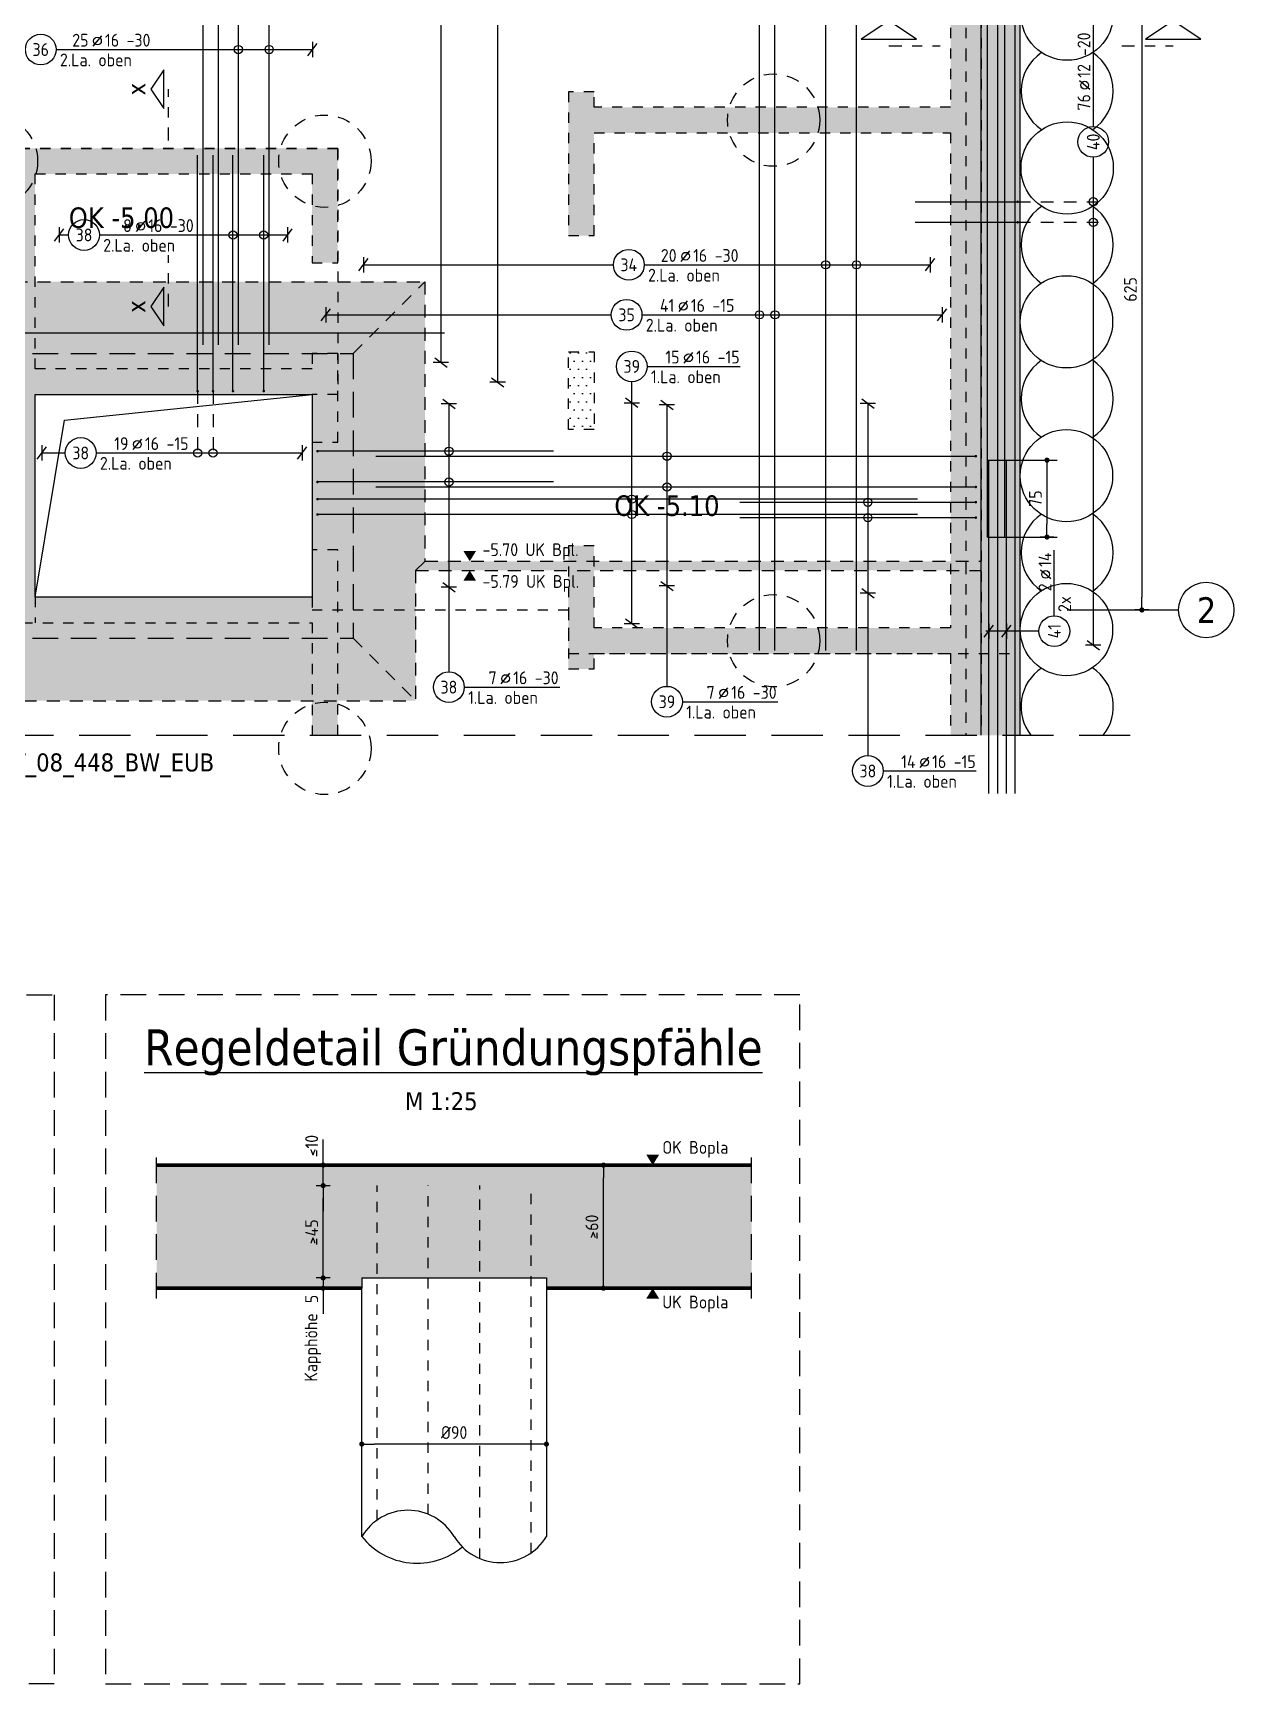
# Model space of a CAD drawing. Extents: x -28 to 85, y -37 to 54.
# Drawn here: x 28.72 to 40.43, y 11.67 to 27.77 of the extents above; entities that cross this region are included whole.
import ezdxf
from ezdxf.enums import TextEntityAlignment as Align

# ---------------------------------------------------------------- set-up
doc = ezdxf.new("R2010")
doc.units = 0
doc.header["$LTSCALE"] = 0.5
for name, pattern in [('AUSGEZOGEN', [1000.01, 1000, 0.01]), ('DASHDOTSMALL', [1.05, 0.5, -0.25, 0.05, -0.25]), ('DASHED', [0.75, 0.5, -0.25]), ('DIVIDE2', [0.625, 0.25, -0.125, 0, -0.125, 0, -0.125]), ('GESTRICHELTX2', [1.5, 1, -0.5]), ('HIDDEN', [0.375, 0.25, -0.125]), ('HIDDEN2', [0.187, 0.125, -0.062]), ('PUNKT', [0.175, 0.05, -0.125]), ('STRICHLINIE', [0.75, 0.5, -0.25]), ('STRICHPUNKT2', [0.55, 0.25, -0.125, 0.05, -0.125]), ('VERDECKT', [0.375, 0.25, -0.125]), ('VERDECKTX2', [0.75, 0.5, -0.25])]:
    doc.linetypes.add(name, pattern=pattern)
for name, color, linetype in [('ACHSEN', 7, 'Continuous'), ('AFB', 7, 'Continuous'), ('BETON', 7, 'Continuous'), ('DETAIL', 7, 'Continuous'), ('DRUEBER', 7, 'Continuous'), ('grau_dunkel', 7, 'Continuous'), ('grau_hell', 7, 'Continuous'), ('grau_mittel', 7, 'Continuous'), ('Gründungspfähle', 7, 'Continuous'), ('HILFE', 7, 'Continuous'), ('koten', 7, 'Continuous'), ('MASSE', 7, 'Continuous'), ('OBJEKT', 7, 'Continuous'), ('RND', 7, 'Continuous'), ('SCHNITTE', 7, 'Continuous'), ('SCHRAFF', 7, 'Continuous'), ('SFP_Achsen', 7, 'Continuous'), ('SFP_Hilfe', 7, 'Continuous'), ('TEXT', 7, 'Continuous'), ('Verbau', 7, 'Continuous'), ('VERDECKT', 7, 'Continuous'), ('Versprung oberseitig', 7, 'Continuous')]:
    doc.layers.add(name, color=color, linetype=linetype)
doc.layers.add('NOPLOT', color=7, linetype='Continuous', plot=False)
doc.styles.add('helv', font='tahoma.ttf')
doc.styles.add('txt', font='isocp.shx')
doc.linetypes.add('ZICKZACK', pattern='A,0.0001,-0.2,[131,ltypeshp.shx,S=0.2,R=0,X=-0.2,Y=0],-0.4,[131,ltypeshp.shx,S=0.2,R=180,X=0.2,Y=0],-0.2', length=0.8001)
doc.dimstyles.new('DOT_I', dxfattribs={"dimscale": 0.5, "dimtxt": 0.25, "dimasz": 0.25, "dimexe": 0.1, "dimexo": 0.3, "dimgap": 0.1, "dimtad": 1, "dimdec": 3, "dimzin": 3, "dimtxsty": 'txt', "dimblk": 'DOT', "dimblk1": 'DOT', "dimblk2": 'DOT', "dimsah": 1, "dimcen": 0.1, "dimse1": 1, "dimse2": 1, "dimazin": 0, "dimtfac": 1, "dimtdec": 4, "dimtix": 1, "dimtmove": 2, "dimatfit": 3, "dimfxl": 0, "dimtvp": 1, "dimtolj": 1, "dimtzin": 0, "dimarcsym": 0})
pattern_1 = [(0, (17.68666, 6.23199), (0.0396875, 0.079375), [0, -0.079375])]

# ---------------------------------------------------------------- blocks, each defined once
blk = doc.blocks.new('okrd_o')
at = {"layer": 'koten', "color": 7, "linetype": 'Continuous'}
blk.add_solid([(-0.125, 0.202), (0.125, 0.202), (0, 0)], dxfattribs=at)
at = {"layer": 'koten', "style": 'txt'}
blk.add_attdef('OKRD', (0.25, 0.1), '', height=0.25, dxfattribs=at)
blk = doc.blocks.new('DOT')
at = {"layer": 'MASSE', "color": 7, "linetype": 'Continuous'}
for p, q in [((0, 0), (-1, 0)), ((0, 0.54), (0, -0.54))]:
    blk.add_line(p, q, dxfattribs=at)
at = {"layer": 'MASSE', "color": 7, "linetype": 'Continuous', "const_width": 0.2}
blk.add_lwpolyline([(-0.1, 0, 1), (0.1, 0, 1)], format="xyb", close=True, dxfattribs=at)
blk = doc.blocks.new('*D47')
at = {"layer": 'Defpoints', "color": 0, "linetype": 'AUSGEZOGEN', "transparency": 16777216}
for p in [(39.532, 28.391), (39.532, 22.141), (39.532, 22.141)]:
    blk.add_point(p, dxfattribs=at)
at = {"layer": 'MASSE', "color": 0, "linetype": 'AUSGEZOGEN', "lineweight": -2, "transparency": 16777216}
blk.add_line((39.532, 28.266), (39.532, 22.266), dxfattribs=at)
at = {"layer": 'MASSE', "color": 0, "linetype": 'AUSGEZOGEN', "lineweight": -2, "transparency": 16777216, "xscale": 0.125, "yscale": 0.125, "zscale": 0.125}
for p, rotation in [((39.532, 28.391), 90), ((39.532, 22.141), 270)]:
    blk.add_blockref('DOT', p, dxfattribs=dict(at, rotation=rotation))
at = {"layer": 'MASSE', "color": 0, "linetype": 'AUSGEZOGEN', "transparency": 16777216, "insert": (39.42, 25.266), "char_height": 0.125, "attachment_point": 5, "rotation": 90, "style": 'txt'}
blk.add_mtext('\\A1;625', dxfattribs=at)
blk = doc.blocks.new('lei_gre')
at = {"layer": 'RND', "color": 7, "linetype": 'Continuous'}
for p, q in [((-0.09, -0.12), (0.09, 0.12)), ((0, 0.15), (0, -0.15))]:
    blk.add_line(p, q, dxfattribs=at)
blk = doc.blocks.new('RND_LEI')
at = {"layer": 'RND', "color": 7, "linetype": 'Continuous'}
blk.add_line((1.022, 0.066), (1.19, 0.27), dxfattribs=at)
for centre, radius in [((0, 0), 0.3), ((1.106, 0.168), 0.075)]:
    blk.add_circle(centre, radius, dxfattribs=at)
at = {"layer": 'RND', "color": 7, "linetype": 'Continuous', "style": 'txt'}
blk.add_attdef('POSL', text='', height=0.25, dxfattribs=at).set_placement((0, 0), align=Align.MIDDLE)
blk.add_attdef('ANZ', text='', height=0.25, dxfattribs=at).set_placement((0.931, 0.057), align=Align.RIGHT)
for tag, p in [('DUM', (1.253, 0.057)), ('ABSTD', (1.674, 0.057)), ('POSTXT', (0.374, -0.327))]:
    blk.add_attdef(tag, p, '', height=0.25, dxfattribs=at)
blk = doc.blocks.new('*D52')
at = {"layer": 'Defpoints', "color": 0, "linetype": 'AUSGEZOGEN', "transparency": 16777216}
for p in [(38.607, 23.602), (38.607, 22.852), (38.607, 22.852)]:
    blk.add_point(p, dxfattribs=at)
at = {"layer": 'MASSE', "color": 0, "linetype": 'AUSGEZOGEN', "lineweight": -2, "transparency": 16777216}
blk.add_line((38.607, 23.477), (38.607, 22.977), dxfattribs=at)
at = {"layer": 'MASSE', "color": 0, "linetype": 'AUSGEZOGEN', "lineweight": -2, "transparency": 16777216, "xscale": 0.125, "yscale": 0.125, "zscale": 0.125}
for p, rotation in [((38.607, 23.602), 90), ((38.607, 22.852), 270)]:
    blk.add_blockref('DOT', p, dxfattribs=dict(at, rotation=rotation))
at = {"layer": 'MASSE', "color": 0, "linetype": 'AUSGEZOGEN', "transparency": 16777216, "insert": (38.494, 23.227), "char_height": 0.125, "attachment_point": 5, "rotation": 90, "style": 'txt'}
blk.add_mtext('\\A1;75', dxfattribs=at)
blk = doc.blocks.new('SCHN-1')
at = {"layer": 'SCHNITTE', "color": 5, "linetype": 'Continuous'}
blk.add_lwpolyline([(0.54, 0.125), (0, 0.485), (-0.54, 0.125)], close=True, dxfattribs=at)
at = {"layer": 'SCHNITTE', "color": 6, "linetype": 'Continuous', "style": 'helv'}
blk.add_attdef('SCHN-1', text='', height=0.5, dxfattribs=at).set_placement((0, 0.635), align=Align.CENTER)
blk = doc.blocks.new('SCHN-2')
at = {"layer": 'SCHNITTE', "color": 6, "linetype": 'Continuous'}
blk.add_lwpolyline([(0.378, 0.088), (0, 0.34), (-0.378, 0.088)], close=True, dxfattribs=at)
at = {"layer": 'SCHNITTE', "color": 1, "linetype": 'DASHDOTSMALL', "style": 'helv'}
blk.add_attdef('SCHN-2', text='', height=0.35, dxfattribs=at).set_placement((0, 0.45), align=Align.CENTER)
blk = doc.blocks.new('okrd_u')
at = {"layer": 'koten', "color": 7, "linetype": 'Continuous'}
blk.add_solid([(-0.125, -0.202), (0.125, -0.202), (0, 0)], dxfattribs=at)
at = {"layer": 'koten', "style": 'txt'}
blk.add_attdef('OKRD', (0.25, -0.35), '', height=0.25, dxfattribs=at)
blk = doc.blocks.new('*D60')
at = {"layer": 'Defpoints', "color": 0, "linetype": 'AUSGEZOGEN', "transparency": 16777216}
for p in [(31.927, 14.009), (31.927, 14.009), (33.727, 14.009)]:
    blk.add_point(p, dxfattribs=at)
at = {"layer": 'MASSE', "color": 0, "linetype": 'AUSGEZOGEN', "lineweight": -2, "transparency": 16777216}
blk.add_line((33.602, 14.009), (32.052, 14.009), dxfattribs=at)
at = {"layer": 'MASSE', "color": 0, "linetype": 'AUSGEZOGEN', "lineweight": -2, "transparency": 16777216, "xscale": 0.125, "yscale": 0.125, "zscale": 0.125, "rotation": 180}
blk.add_blockref('DOT', (31.927, 14.009), dxfattribs=at)
at = {"layer": 'MASSE', "color": 0, "linetype": 'AUSGEZOGEN', "lineweight": -2, "transparency": 16777216, "xscale": 0.125, "yscale": 0.125, "zscale": 0.125}
blk.add_blockref('DOT', (33.727, 14.009), dxfattribs=at)
at = {"layer": 'MASSE', "color": 0, "linetype": 'AUSGEZOGEN', "lineweight": 70, "transparency": 16777216, "insert": (32.827, 14.122), "char_height": 0.125, "attachment_point": 5, "style": 'txt'}
blk.add_mtext('\\A1;%%C90', dxfattribs=at)
blk = doc.blocks.new('*D61')
at = {"layer": 'Defpoints', "color": 0, "linetype": 'AUSGEZOGEN', "transparency": 16777216}
for p in [(34.282, 16.729), (34.282, 16.729), (34.282, 15.529)]:
    blk.add_point(p, dxfattribs=at)
at = {"layer": 'MASSE', "color": 0, "linetype": 'AUSGEZOGEN', "lineweight": -2, "transparency": 16777216}
blk.add_line((34.282, 15.654), (34.282, 16.604), dxfattribs=at)
at = {"layer": 'MASSE', "color": 0, "linetype": 'AUSGEZOGEN', "lineweight": -2, "transparency": 16777216, "xscale": 0.125, "yscale": 0.125, "zscale": 0.125}
for p, rotation in [((34.282, 16.729), 90), ((34.282, 15.529), 270)]:
    blk.add_blockref('DOT', p, dxfattribs=dict(at, rotation=rotation))
at = {"layer": 'MASSE', "color": 0, "linetype": 'AUSGEZOGEN', "transparency": 16777216, "insert": (34.17, 16.129), "char_height": 0.125, "attachment_point": 5, "rotation": 90, "style": 'txt'}
blk.add_mtext('\\A1;>60', dxfattribs=at)
blk = doc.blocks.new('*D62')
at = {"layer": 'Defpoints', "color": 0, "linetype": 'AUSGEZOGEN', "transparency": 16777216}
for p in [(31.55, 15.629), (31.55, 15.529), (31.55, 15.529)]:
    blk.add_point(p, dxfattribs=at)
at = {"layer": 'MASSE', "color": 0, "linetype": 'AUSGEZOGEN', "lineweight": -2, "transparency": 16777216}
for p, q in [((31.55, 15.754), (31.55, 15.879)), ((31.55, 15.629), (31.55, 15.529)), ((31.55, 15.404), (31.55, 15.279))]:
    blk.add_line(p, q, dxfattribs=at)
at = {"layer": 'MASSE', "color": 0, "linetype": 'AUSGEZOGEN', "lineweight": -2, "transparency": 16777216, "xscale": 0.125, "yscale": 0.125, "zscale": 0.125}
for p, rotation in [((31.55, 15.629), 270), ((31.55, 15.529), 90)]:
    blk.add_blockref('DOT', p, dxfattribs=dict(at, rotation=rotation))
at = {"layer": 'MASSE', "color": 0, "linetype": 'AUSGEZOGEN', "transparency": 16777216, "insert": (31.438, 15.424), "char_height": 0.125, "attachment_point": 5, "rotation": 90, "style": 'txt'}
blk.add_mtext('\\A1;5', dxfattribs=at)
blk = doc.blocks.new('*D63')
at = {"layer": 'Defpoints', "color": 0, "linetype": 'AUSGEZOGEN', "transparency": 16777216}
for p in [(31.55, 16.529), (31.55, 16.529), (31.55, 15.629)]:
    blk.add_point(p, dxfattribs=at)
at = {"layer": 'MASSE', "color": 0, "linetype": 'AUSGEZOGEN', "lineweight": -2, "transparency": 16777216}
blk.add_line((31.55, 15.754), (31.55, 16.404), dxfattribs=at)
at = {"layer": 'MASSE', "color": 0, "linetype": 'AUSGEZOGEN', "lineweight": -2, "transparency": 16777216, "xscale": 0.125, "yscale": 0.125, "zscale": 0.125}
for p, rotation in [((31.55, 16.529), 90), ((31.55, 15.629), 270)]:
    blk.add_blockref('DOT', p, dxfattribs=dict(at, rotation=rotation))
at = {"layer": 'MASSE', "color": 0, "linetype": 'AUSGEZOGEN', "transparency": 16777216, "insert": (31.438, 16.079), "char_height": 0.125, "attachment_point": 5, "rotation": 90, "style": 'txt'}
blk.add_mtext('\\A1;>45', dxfattribs=at)
blk = doc.blocks.new('*D64')
at = {"layer": 'Defpoints', "color": 0, "linetype": 'AUSGEZOGEN', "transparency": 16777216}
for p in [(31.55, 16.729), (31.55, 16.729), (31.55, 16.529)]:
    blk.add_point(p, dxfattribs=at)
at = {"layer": 'MASSE', "color": 0, "linetype": 'AUSGEZOGEN', "lineweight": -2, "transparency": 16777216}
for p, q in [((31.55, 16.854), (31.55, 16.979)), ((31.55, 16.529), (31.55, 16.729)), ((31.55, 16.404), (31.55, 16.279))]:
    blk.add_line(p, q, dxfattribs=at)
at = {"layer": 'MASSE', "color": 0, "linetype": 'AUSGEZOGEN', "lineweight": -2, "transparency": 16777216, "xscale": 0.125, "yscale": 0.125, "zscale": 0.125}
for p, rotation in [((31.55, 16.729), 270), ((31.55, 16.529), 90)]:
    blk.add_blockref('DOT', p, dxfattribs=dict(at, rotation=rotation))
at = {"layer": 'MASSE', "color": 0, "linetype": 'AUSGEZOGEN', "transparency": 16777216, "insert": (31.438, 16.919), "char_height": 0.125, "attachment_point": 5, "rotation": 90, "style": 'txt'}
blk.add_mtext('\\A1;<10', dxfattribs=at)

msp = doc.modelspace()

# ---------------------------------------------------------------- hatches: boundary and pattern name
at = {"layer": 'grau_dunkel'}
h = msp.add_hatch(color=21, dxfattribs=at)
h.paths.add_polyline_path([(31.84169, 21.86637), (31.84169, 24.64137), (28.34169, 24.64137), (28.34169, 21.86637)])
h.paths.add_polyline_path([(28.74169, 24.24137), (28.74169, 22.26637), (31.44169, 22.26637), (31.44169, 24.24137)], flags=16)
at = {"layer": 'grau_hell'}
h = msp.add_hatch(color=9, dxfattribs=at)
h.paths.add_polyline_path([(27.64169, 25.34137), (27.64169, 22.61638), (27.73169, 22.52638), (27.73169, 21.25637), (32.45169, 21.25637), (32.45169, 22.52638), (32.54169, 22.61638), (32.54169, 25.34137)])
h.paths.add_polyline_path([(28.34169, 24.64137), (28.34169, 21.86637), (31.84169, 21.86637), (31.84169, 24.64137)], flags=16)
h = msp.add_hatch(color=9, dxfattribs=at)
h.paths.add_polyline_path([(27.73169, 22.52638), (27.64169, 22.61638), (24.96669, 22.61637), (24.96669, 22.52637)])
h.paths.add_polyline_path([(32.54171, 22.6164), (32.45171, 22.5264), (37.96669, 22.5264), (37.96669, 22.6164)])
at = {"layer": 'grau_mittel'}
h = msp.add_hatch(color=61, dxfattribs=at)
h.paths.add_polyline_path([(38.34669, 36.89637), (35.34669, 36.89637), (35.34669, 36.51637), (37.96669, 36.51637), (37.96669, 21.71637), (38.34669, 21.71637)])
h.paths.add_polyline_path([(38.34669, 21.71637), (37.96669, 21.71637), (37.96669, 20.92047), (38.34669, 20.92047)])
msp.add_hatch(color=61, dxfattribs=at).paths.add_polyline_path([(35.72682, 15.52921), (35.72682, 16.72921), (29.92682, 16.72921), (29.92682, 15.52921), (31.92682, 15.52921), (31.92682, 15.62921), (33.72682, 15.62921), (33.72682, 15.52921)])
at = {"layer": 'SCHRAFF', "linetype": 'AUSGEZOGEN'}
h = msp.add_hatch(dxfattribs=at)
h.set_pattern_fill('DOTS', scale=0.05, double=1)
h.set_pattern_definition(pattern_1)
h.paths.add_polyline_path([(37.96669, 36.51637), (34.96669, 36.51637), (34.96669, 38.93271), (34.66669, 38.93271), (34.66669, 36.51637), (26.69169, 36.51637), (26.69169, 38.93271), (26.44169, 38.93271), (26.44169, 36.51637), (24.19169, 36.51637), (24.19169, 36.96637), (23.94169, 36.96637), (23.94169, 28.42137), (24.19169, 28.42137), (24.19169, 28.89137), (25.37669, 28.89137), (25.37669, 29.14137), (24.19169, 29.14137), (24.19169, 36.21637), (31.44169, 36.21637), (31.44169, 29.14137), (30.26169, 29.14137), (30.26169, 28.89137), (32.31169, 28.89137), (32.31169, 29.14137), (31.69169, 29.14137), (31.69169, 32.01637), (32.31169, 32.01637), (32.31169, 32.26637), (31.69169, 32.26637), (31.69169, 36.21637), (33.94169, 36.21637), (33.94169, 32.26637), (33.32169, 32.26637), (33.32169, 32.01637), (33.94169, 32.01637), (33.94169, 29.14137), (33.32169, 29.14137), (33.32169, 28.89137), (33.94169, 28.89137), (33.94169, 28.69137), (34.19169, 28.69137), (34.19169, 36.21637), (37.66669, 36.21637), (37.66669, 27.04137), (34.19169, 27.04137), (34.19169, 27.19137), (33.94169, 27.19137), (33.94169, 25.79137), (34.19169, 25.79137), (34.19169, 26.79137), (37.66669, 26.79137), (37.66669, 21.96637), (34.19169, 21.96637), (34.19169, 22.76637), (33.94169, 22.76637), (33.94169, 21.56637), (34.19169, 21.56637), (34.19169, 21.71637), (37.66669, 21.71637), (37.66669, 20.92047), (37.96669, 20.92047)])
h = msp.add_hatch(dxfattribs=at)
h.set_pattern_fill('DOTS', scale=0.05, double=1)
h.set_pattern_definition(pattern_1)
h.paths.add_polyline_path([(31.69169, 26.64137), (27.55169, 26.64137), (27.55169, 26.39137), (28.49169, 26.39129), (28.49169, 24.49137), (27.55169, 24.49137), (27.55169, 24.24137), (28.49169, 24.24137), (28.49169, 22.26637), (26.51669, 22.26637), (26.51669, 24.24137), (26.66669, 24.24137), (26.66669, 24.49137), (26.51669, 24.49137), (26.51669, 26.39137), (26.66669, 26.39137), (26.66669, 26.64137), (24.19169, 26.64137), (24.19169, 26.79637), (23.94169, 26.79637), (23.94169, 23.89637), (24.19169, 23.89637), (24.19169, 26.39137), (26.26669, 26.39137), (26.26669, 22.26637), (24.19169, 22.26637), (24.19169, 22.88637), (23.94169, 22.88637), (23.94169, 22.26637), (22.42182, 22.26637), (22.42182, 22.01637), (24.56669, 22.01637), (24.56669, 20.92047), (24.81669, 20.92047), (24.81669, 22.01637), (31.44169, 22.01637), (31.44169, 20.92047), (31.69169, 20.92047), (31.69169, 22.72637), (31.44169, 22.72637), (31.44169, 22.26637), (28.74169, 22.26637), (28.74169, 24.24137), (31.44169, 24.24137), (31.44169, 23.77637), (31.69169, 23.77637), (31.69169, 24.64137), (31.44169, 24.64137), (31.44169, 24.49137), (28.74169, 24.49136), (28.74169, 26.39137), (31.44169, 26.39137), (31.44169, 25.52637), (31.69169, 25.52637)])
h = msp.add_hatch(dxfattribs=at)
h.set_pattern_fill('DOTS', scale=0.05, double=1)
h.set_pattern_definition(pattern_1)
h.paths.add_polyline_path([(34.19169, 24.65637), (33.94169, 24.65637), (33.94169, 23.90137), (34.19169, 23.90137)])

# ---------------------------------------------------------------- linework, layer by layer
at = {"layer": 'ACHSEN', "color": 140, "linetype": 'AUSGEZOGEN'}
msp.add_line((38.80362, 22.14137), (39.88907, 22.14137), dxfattribs=at)
at = {"layer": 'AFB', "color": 1, "linetype": 'DIVIDE2'}
msp.add_line((37.81669, 36.36637), (37.81669, 20.92047), dxfattribs=at)
at = {"layer": 'BETON', "color": 6, "linetype": 'AUSGEZOGEN'}
for p, q in [((37.96669, 20.92047), (37.96669, 36.51637)), ((31.92682, 15.62921), (31.92682, 15.52921)), ((33.72682, 15.62921), (33.72682, 15.52921))]:
    msp.add_line(p, q, dxfattribs=at)
at = {"layer": 'BETON', "color": 6, "linetype": 'AUSGEZOGEN', "lineweight": 70}
for p, q in [((35.72682, 16.72921), (29.92682, 16.72921)), ((29.92682, 15.52921), (31.92682, 15.52921)), ((35.72682, 15.52921), (33.72682, 15.52921))]:
    msp.add_line(p, q, dxfattribs=at)
at = {"layer": 'BETON', "color": 6, "linetype": 'AUSGEZOGEN'}
msp.add_lwpolyline([(28.74169, 24.24137), (31.44169, 24.24137), (31.44169, 22.26637), (28.74169, 22.26637)], close=True, dxfattribs=at)
at = {"layer": 'DETAIL', "color": 102, "linetype": 'STRICHLINIE'}
for points in [[(20.40922, 11.67061), (20.40922, 18.3897), (28.92902, 18.3897), (28.92902, 11.67061)], [(29.42902, 18.3897), (29.42902, 11.67061), (36.19802, 11.67061), (36.19802, 18.3897)]]:
    msp.add_lwpolyline(points, close=True, dxfattribs=at)
at = {"layer": 'DRUEBER', "color": 7, "linetype": 'PUNKT', "lineweight": -2}
for p, q in [((37.66669, 36.21637), (37.66669, 27.04137)), ((34.19169, 27.19137), (33.94169, 27.19137)), ((33.94169, 27.19137), (33.94169, 25.79137)), ((34.19169, 27.04137), (34.19169, 27.19137)), ((37.66669, 27.04137), (34.19169, 27.04137)), ((34.19169, 25.79137), (34.19169, 26.79137)), ((34.19169, 26.79137), (37.66669, 26.79137)), ((37.66669, 26.79137), (37.66669, 21.96637)), ((31.69169, 26.64137), (27.55169, 26.64137)), ((31.69169, 25.52637), (31.69169, 26.64137)), ((28.74169, 24.49136), (28.74169, 26.39137)), ((28.74169, 26.39137), (31.44169, 26.39137)), ((31.44169, 26.39137), (31.44169, 25.52637)), ((33.94169, 25.79137), (34.19169, 25.79137)), ((31.44169, 25.52637), (31.69169, 25.52637)), ((31.69169, 24.64137), (31.44169, 24.64137)), ((31.44169, 24.64137), (31.44169, 24.49137)), ((31.69169, 23.77637), (31.69169, 24.64137)), ((31.44169, 24.49137), (28.74169, 24.49136)), ((28.74169, 22.26637), (28.74169, 24.24137)), ((28.74169, 24.24137), (31.44169, 24.24137)), ((31.44169, 24.24137), (31.44169, 23.77637)), ((31.44169, 23.77637), (31.69169, 23.77637)), ((31.69169, 22.72637), (31.44169, 22.72637)), ((31.44169, 22.72637), (31.44169, 22.26637)), ((31.69169, 20.92047), (31.69169, 22.72637)), ((34.19169, 22.76637), (33.94169, 22.76637)), ((33.94169, 22.76637), (33.94169, 21.56637)), ((34.19169, 21.96637), (34.19169, 22.76637)), ((31.44169, 22.26637), (28.74169, 22.26637)), ((24.81669, 22.01637), (31.44169, 22.01637)), ((31.44169, 22.01637), (31.44169, 20.92047)), ((37.66669, 21.96637), (34.19169, 21.96637)), ((34.19169, 21.56637), (34.19169, 21.71637)), ((34.19169, 21.71637), (37.66669, 21.71637)), ((37.66669, 21.71637), (37.66669, 20.92047)), ((33.94169, 21.56637), (34.19169, 21.56637))]:
    msp.add_line(p, q, dxfattribs=at)
msp.add_lwpolyline([(34.96669, 38.93271), (34.96669, 36.51637), (37.96669, 36.51637), (37.96669, 20.92047)], dxfattribs=at)
msp.add_lwpolyline([(33.94169, 24.65637), (34.19169, 24.65637), (34.19169, 23.90137), (33.94169, 23.90137)], close=True, dxfattribs=at)
at = {"layer": 'Gründungspfähle', "color": 171, "linetype": 'AUSGEZOGEN'}
for p, q in [((31.92682, 13.10877), (31.92682, 15.52921)), ((33.72682, 15.52921), (33.72682, 13.10877))]:
    msp.add_line(p, q, dxfattribs=at)
at = {"layer": 'Gründungspfähle', "color": 171, "linetype": 'VERDECKT'}
for centre in [(35.94169, 26.91637), (28.31669, 26.51637), (31.56669, 26.51637), (35.94169, 21.84137), (31.56669, 20.79139)]:
    msp.add_circle(centre, 0.45, dxfattribs=at)
at = {"layer": 'HILFE', "color": 102, "linetype": 'AUSGEZOGEN'}
for p, q in [((29.02682, 23.99182), (31.44166, 24.24137)), ((28.74149, 22.26637), (29.02682, 23.99182))]:
    msp.add_line(p, q, dxfattribs=at)
at = {"layer": 'HILFE', "color": 102, "linetype": 'GESTRICHELTX2'}
msp.add_line((22.42182, 20.92047), (39.41845, 20.92047), dxfattribs=at)
at = {"layer": 'MASSE', "color": 7, "linetype": 'AUSGEZOGEN'}
for p, q in [((31.48578, 16.8702), (31.48578, 16.81643)), ((31.48578, 16.0101), (31.48578, 15.95634)), ((34.21781, 16.06833), (34.21781, 16.01456))]:
    msp.add_line(p, q, dxfattribs=at)
at = {"layer": 'NOPLOT', "color": 191, "linetype": 'AUSGEZOGEN'}
for p, q in [((26.66669, 24.84137), (32.73206, 24.84137)), ((38.02552, 23.6017), (38.70486, 23.6017)), ((38.02552, 22.8517), (38.70486, 22.8517))]:
    msp.add_line(p, q, dxfattribs=at)
at = {"layer": 'OBJEKT', "color": 7, "linetype": 'AUSGEZOGEN'}
msp.add_line((38.34669, 20.92047), (38.34669, 36.89637), dxfattribs=at)
at = {"layer": 'OBJEKT', "color": 6, "linetype": 'ZICKZACK', "ltscale": 0.1}
msp.add_line((31.92682, 15.62921), (33.72682, 15.62921), dxfattribs=at)
at = {"layer": 'RND', "color": 7, "linetype": 'AUSGEZOGEN'}
for p, q in [((39.05798, 36.80786), (39.05798, 26.85427)), ((33.25136, 32.33961), (33.25136, 24.36075)), ((32.69844, 32.09035), (32.69844, 24.55423)), ((28.94676, 27.60446), (31.44595, 27.60446)), ((39.05798, 26.55427), (39.05798, 21.79754)), ((28.97622, 25.79715), (29.06882, 25.79715)), ((29.36882, 25.79715), (31.2036, 25.79715)), ((31.94295, 25.50598), (34.3803, 25.50598)), ((34.6803, 25.50598), (37.46908, 25.50598)), ((31.57718, 25.0183), (34.35848, 25.0183)), ((34.65848, 25.0183), (37.58557, 25.0183)), ((34.70902, 24.51547), (35.61527, 24.51547)), ((34.55902, 24.1598), (34.55902, 24.36547)), ((32.77608, 24.14958), (32.77608, 22.36295)), ((34.55902, 22.00795), (34.55902, 24.1598)), ((36.86073, 24.15482), (36.86073, 22.30422)), ((34.90194, 24.1409), (34.90194, 22.37507)), ((28.80738, 23.67184), (29.03633, 23.67184)), ((29.33633, 23.67184), (31.34503, 23.67184)), ((38.67815, 22.08442), (38.67815, 22.72442)), ((34.90194, 22.37507), (34.90194, 21.39653)), ((32.77608, 22.36295), (32.77608, 21.53878)), ((36.86073, 22.30422), (36.86073, 20.72142)), ((32.92608, 21.38878), (33.85733, 21.38878)), ((35.05194, 21.24653), (35.98319, 21.24653)), ((37.01073, 20.57142), (37.91698, 20.57142))]:
    msp.add_line(p, q, dxfattribs=at)
at = {"layer": 'RND', "color": 102, "linetype": 'VERDECKT'}
for p, q in [((38.32084, 26.12063), (39.10798, 26.12063)), ((38.32084, 25.92063), (39.10798, 25.92063)), ((30.32636, 24.27449), (30.32636, 23.62184)), ((30.47636, 24.27449), (30.47636, 23.62184))]:
    msp.add_line(p, q, dxfattribs=at)
at = {"layer": 'RND', "color": 102, "linetype": 'AUSGEZOGEN'}
msp.add_line((38.52815, 21.93442), (38.01018, 21.93442), dxfattribs=at)
at = {"layer": 'RND', "color": 1, "linetype": 'AUSGEZOGEN'}
for points in [[(38.02552, 22.8517), (38.02552, 36.8517)], [(38.19725, 22.8517), (38.19725, 36.8517)], [(38.1266, 20.3517), (38.1266, 34.3517)], [(38.29832, 20.3517), (38.29832, 34.3517)], [(36.44998, 21.74738), (36.44998, 33.49738)], [(36.74998, 21.74738), (36.74998, 33.49738)], [(30.37936, 24.72637), (30.37936, 30.72637)], [(30.52936, 24.72637), (30.52936, 30.72637)], [(30.72372, 24.72637), (30.72372, 30.72637)], [(31.02372, 24.72637), (31.02372, 30.72637)], [(35.80436, 21.74738), (35.80436, 30.64738)], [(35.95436, 21.74738), (35.95436, 30.64738)], [(30.32636, 24.27449), (30.32636, 26.57449)], [(30.47636, 24.27449), (30.47636, 26.57449)], [(30.67072, 24.27449), (30.67072, 26.57449)], [(30.97072, 24.27449), (30.97072, 26.57449)], [(37.32084, 26.12063), (38.32084, 26.12063)], [(37.32084, 25.92063), (38.32084, 25.92063)], [(33.7945, 23.68867), (31.4945, 23.68867)], [(32.06352, 23.63993), (37.91352, 23.63993)], [(38.04074, 20.3517), (38.04074, 23.6017)], [(38.21246, 20.3517), (38.21246, 23.6017)], [(33.7945, 23.38867), (31.4945, 23.38867)], [(32.06352, 23.33993), (37.91352, 23.33993)], [(37.3445, 23.22138), (31.4945, 23.22138)], [(35.61352, 23.19137), (37.91352, 23.19137)], [(37.3445, 23.07138), (31.4945, 23.07138)], [(35.61352, 23.04137), (37.91352, 23.04137)]]:
    msp.add_lwpolyline(points, dxfattribs=at)
at = {"layer": 'RND', "color": 7, "linetype": 'AUSGEZOGEN', "const_width": 0.0125}
for points in [[(38.31459, 26.12063, 1), (38.32709, 26.12063, 1)], [(38.31459, 25.92063, 1), (38.32709, 25.92063, 1)], [(30.32011, 24.27449, 1), (30.33261, 24.27449, 1)], [(30.47011, 24.27449, 1), (30.48261, 24.27449, 1)], [(30.66447, 24.27449, 1), (30.67697, 24.27449, 1)], [(30.96447, 24.27449, 1), (30.97697, 24.27449, 1)], [(31.50075, 23.68867, -1), (31.48825, 23.68867, -1)], [(37.90727, 23.63993, 1), (37.91977, 23.63993, 1)], [(31.50075, 23.38867, -1), (31.48825, 23.38867, -1)], [(37.90727, 23.33993, 1), (37.91977, 23.33993, 1)], [(31.50075, 23.22138, -1), (31.48825, 23.22138, -1)], [(37.90727, 23.19137, 1), (37.91977, 23.19137, 1)], [(31.50075, 23.07138, -1), (31.48825, 23.07138, -1)], [(37.90727, 23.04137, 1), (37.91977, 23.04137, 1)]]:
    msp.add_lwpolyline(points, format="xyb", close=True, dxfattribs=at)
at = {"layer": 'RND', "color": 1, "linetype": 'HIDDEN2'}
for points in [[(32.07682, 13.26974), (32.07682, 16.52921)], [(32.57381, 13.32565), (32.57381, 16.52921)], [(33.07791, 12.89267), (33.07791, 16.52921)], [(33.57682, 12.94779), (33.57682, 16.52921)]]:
    msp.add_lwpolyline(points, dxfattribs=at)
at = {"layer": 'RND', "color": 7, "linetype": 'AUSGEZOGEN'}
for centre in [(30.72372, 27.60446), (31.02372, 27.60446), (39.05798, 26.12063), (39.05798, 25.92063), (30.67072, 25.79715), (30.97072, 25.79715), (36.44998, 25.50598), (36.74998, 25.50598), (35.80436, 25.0183), (35.95436, 25.0183), (30.32636, 23.67184), (30.47636, 23.67184), (32.77608, 23.68867), (34.90194, 23.63993), (32.77608, 23.38867), (34.90194, 23.33993), (34.55902, 23.22138), (36.86073, 23.19137), (34.55902, 23.07138), (36.86073, 23.04137)]:
    msp.add_circle(centre, 0.04, dxfattribs=at)
at = {"layer": 'SCHNITTE', "color": 5, "linetype": 'STRICHPUNKT2'}
for p, q in [((37.06616, 27.64177), (37.56616, 27.64177)), ((39.33589, 27.64177), (39.83589, 27.64177))]:
    msp.add_line(p, q, dxfattribs=at)
at = {"layer": 'SCHNITTE', "color": 6, "linetype": 'STRICHPUNKT2'}
for p, q in [((30.04151, 26.71854), (30.04151, 27.21854)), ((30.04151, 25.09888), (30.04151, 25.59888))]:
    msp.add_line(p, q, dxfattribs=at)
at = {"layer": 'SFP_Achsen', "color": 7, "linetype": 'AUSGEZOGEN'}
msp.add_circle((40.15955, 22.14137), 0.27048, dxfattribs=at)
at = {"layer": 'SFP_Hilfe', "color": 102, "linetype": 'DASHED'}
for p, q in [((29.92682, 15.42921), (29.92682, 16.82921)), ((35.72682, 15.42921), (35.72682, 16.82921))]:
    msp.add_line(p, q, dxfattribs=at)
at = {"layer": 'Verbau', "color": 171}
for centre in [(38.80363, 27.95007), (38.80363, 26.45007), (38.79669, 24.95007), (38.79669, 23.45007), (38.79669, 21.95007)]:
    msp.add_circle(centre, 0.45, dxfattribs=at)
for centre, radius, start, end in [((38.80363, 27.20007), 0.45, 123.55731, 236.44269), ((38.80363, 27.20007), 0.45, 303.55731, 56.44269), ((38.80363, 25.70007), 0.45, 123.55731, 236.44269), ((38.80363, 25.70007), 0.45, 303.55731, 56.44269), ((38.80363, 24.20007), 0.45, 123.55731, 236.44269), ((38.80363, 24.20007), 0.45, 303.55731, 56.44269), ((38.80363, 22.70007), 0.45, 123.55731, 236.44269), ((38.80363, 22.70007), 0.45, 303.55731, 56.44269), ((38.80363, 21.20007), 0.45, 123.55731, 218.414291), ((38.80363, 21.20007), 0.45, 321.585709, 56.44269), ((32.37682, 12.83982), 0.52424, 30.864818, 149.135182), ((32.46605, 13.535), 0.68735, 218.324366, 309.81071), ((33.27682, 13.37771), 0.52424, 210.864818, 329.135182)]:
    msp.add_arc(centre, radius, start, end, dxfattribs=at)
at = {"layer": 'VERDECKT', "color": 7, "linetype": 'HIDDEN'}
for p, q in [((27.64169, 25.34137), (32.54169, 25.34137)), ((32.54169, 25.34137), (32.54169, 22.6164)), ((32.45169, 22.52638), (32.54169, 22.61638)), ((32.45169, 22.52638), (32.45169, 21.25637)), ((27.73169, 21.25637), (32.45169, 21.25637))]:
    msp.add_line(p, q, dxfattribs=at)
at = {"layer": 'VERDECKT', "color": 7, "linetype": 'VERDECKT'}
for p, q in [((31.84169, 24.64137), (32.54169, 25.34137)), ((32.54171, 22.6164), (37.96669, 22.6164)), ((32.45171, 22.5264), (37.96669, 22.5264)), ((31.84169, 21.86637), (32.45169, 21.25637))]:
    msp.add_line(p, q, dxfattribs=at)
at = {"layer": 'VERDECKT', "color": 7, "linetype": 'VERDECKTX2'}
for p, q in [((28.34169, 24.64137), (31.84169, 24.64137)), ((31.84169, 24.64137), (31.84169, 21.86637)), ((28.34169, 21.86637), (31.84169, 21.86637))]:
    msp.add_line(p, q, dxfattribs=at)
at = {"layer": 'Versprung oberseitig', "color": 1, "linetype": 'HIDDEN2'}
for p, q in [((24.19169, 26.64137), (31.69169, 26.64137)), ((31.69169, 26.64137), (31.69169, 24.24137)), ((31.69169, 24.24137), (31.44169, 24.24137)), ((28.74169, 22.26758), (28.74169, 22.01637)), ((31.44169, 22.26637), (31.44169, 22.14137)), ((31.44169, 22.14137), (33.94169, 22.14137)), ((33.94169, 22.14137), (33.94169, 21.71637)), ((24.56669, 22.01637), (28.74169, 22.01637)), ((33.94169, 21.71637), (38.34669, 21.71637))]:
    msp.add_line(p, q, dxfattribs=at)

# ---------------------------------------------------------------- block references
at = {"layer": 'koten', "color": 7, "linetype": 'AUSGEZOGEN', "xscale": 0.5, "yscale": 0.5, "zscale": 0.5}
msp.add_blockref('okrd_o', (32.97927, 22.6164), dxfattribs=at).add_auto_attribs({'OKRD': '-5.70 UK Bpl.'})
at = {"layer": 'koten', "color": 7, "linetype": 'AUSGEZOGEN'}
ref = msp.add_blockref('okrd_o', (32.97927, 22.5264), dxfattribs=dict(at, xscale=-0.5, yscale=0.5, zscale=0.5, rotation=180))
ref.add_attrib('OKRD', '-5.79 UK Bpl.', (33.10427, 22.35652), dxfattribs={"height": 0.125, "style": 'txt'})
at = {"layer": 'koten', "color": 7}
ref = msp.add_blockref('okrd_u', (34.7629, 16.72921), dxfattribs=dict(at, xscale=-0.5, yscale=0.5, zscale=0.5, rotation=180))
ref.add_attrib('OKRD', 'OK Bopla', (34.85638, 16.83913), dxfattribs={"layer": '0', "color": 0, "linetype": 'ByBlock', "height": 0.125, "style": 'txt'})
ref = msp.add_blockref('okrd_u', (34.7629, 15.52921), dxfattribs=dict(at, xscale=0.5, yscale=0.5, zscale=0.5))
ref.add_attrib('OKRD', 'UK Bopla', (34.85638, 15.33179), dxfattribs={"layer": '0', "color": 0, "linetype": 'ByBlock', "height": 0.125, "style": 'txt'})
at = {"layer": 'RND', "color": 7, "linetype": 'AUSGEZOGEN', "xscale": 0.5, "yscale": 0.5, "zscale": 0.5}
for p, values in [((28.79676, 27.60446), {'POSL': '36', 'DUM': '16', 'ANZ': '25', 'ABSTD': '-30', 'POSTXT': '2.La. oben'}), ((29.21882, 25.79715), {'POSL': '38', 'DUM': '16', 'ANZ': '8', 'ABSTD': '-30', 'POSTXT': '2.La. oben'}), ((34.5303, 25.50598), {'POSL': '34', 'DUM': '16', 'ANZ': '20', 'ABSTD': '-30', 'POSTXT': '2.La. oben'}), ((34.50848, 25.0183), {'POSL': '35', 'DUM': '16', 'ANZ': '41', 'ABSTD': '-15', 'POSTXT': '2.La. oben'}), ((34.55902, 24.51547), {'POSL': '39', 'DUM': '16', 'ANZ': '15', 'ABSTD': '-15', 'POSTXT': '1.La. oben'}), ((29.18633, 23.67184), {'POSL': '38', 'DUM': '16', 'ANZ': '19', 'ABSTD': '-15', 'POSTXT': '2.La. oben'}), ((32.77608, 21.38878), {'POSL': '38', 'DUM': '16', 'ANZ': '7', 'ABSTD': '-30', 'POSTXT': '1.La. oben'}), ((34.90194, 21.24653), {'POSL': '39', 'DUM': '16', 'ANZ': '7', 'ABSTD': '-30', 'POSTXT': '1.La. oben'}), ((36.86073, 20.57142), {'POSL': '38', 'DUM': '16', 'ANZ': '14', 'ABSTD': '-15', 'POSTXT': '1.La. oben'})]:
    msp.add_blockref('RND_LEI', p, dxfattribs=at).add_auto_attribs(values)
at = {"layer": 'RND', "color": 7, "linetype": 'AUSGEZOGEN', "xscale": 0.5, "yscale": 0.5, "zscale": 0.5, "rotation": 90}
for p, values in [((39.05798, 26.70427), {'POSL': '40', 'DUM': '12', 'ANZ': '76', 'ABSTD': '-20'}), ((38.67815, 21.93442), {'POSL': '41', 'DUM': '14', 'ANZ': '2', 'POSTXT': '2x'})]:
    msp.add_blockref('RND_LEI', p, dxfattribs=at).add_auto_attribs(values)
at = {"layer": 'RND', "color": 7, "linetype": 'AUSGEZOGEN', "xscale": 0.5, "yscale": 0.5, "zscale": 0.5}
for p in [(31.44595, 27.60446), (28.97622, 25.79715), (31.2036, 25.79715), (31.94295, 25.50598), (37.46908, 25.50598), (31.57718, 25.0183), (37.58557, 25.0183), (28.80738, 23.67184), (31.34503, 23.67184), (38.04074, 21.93442), (38.21246, 21.93442)]:
    msp.add_blockref('lei_gre', p, dxfattribs=at)
for p, rotation in [((32.69844, 24.55423), 270), ((33.25136, 24.36075), 270), ((32.77608, 24.14958), 270), ((34.55902, 24.1598), 90), ((34.90194, 24.1409), 270), ((36.86073, 24.15482), 270), ((32.77608, 22.36295), 270), ((34.90194, 22.37507), 270), ((36.86073, 22.30422), 270), ((34.55902, 22.00795), 90), ((39.05798, 21.79754), 270)]:
    msp.add_blockref('lei_gre', p, dxfattribs=dict(at, rotation=rotation))
at = {"layer": 'SCHNITTE', "color": 5, "linetype": 'STRICHPUNKT2', "xscale": 0.5, "yscale": 0.5, "zscale": 0.5}
for p in [(37.06616, 27.64177), (39.83589, 27.64177)]:
    msp.add_blockref('SCHN-1', p, dxfattribs=at).add_auto_attribs({'SCHN-1': '2'})
at = {"layer": 'SCHNITTE', "color": 6, "linetype": 'STRICHPUNKT2', "xscale": 0.5, "yscale": 0.5, "zscale": 0.5, "rotation": 90}
for p in [(30.04151, 27.21854), (30.04151, 25.09888)]:
    msp.add_blockref('SCHN-2', p, dxfattribs=at).add_auto_attribs({'SCHN-2': 'x'})

# ---------------------------------------------------------------- texts
at = {"layer": 'NOPLOT', "color": 191, "linetype": 'AUSGEZOGEN', "style": 'helv'}
for s, p in [('OK -5.00', (29.07027, 25.86545)), ('OK -5.10', (34.38868, 23.05812))]:
    msp.add_text(s, height=0.2, dxfattribs=at).set_placement(p)
at = {"layer": 'SFP_Achsen', "color": 6, "linetype": 'AUSGEZOGEN', "style": 'helv'}
msp.add_text('2', height=0.25, dxfattribs=at).set_placement((40.06894, 22.01517))
at = {"layer": 'TEXT', "color": 1, "linetype": 'AUSGEZOGEN', "style": 'helv'}
for s, p in [('Anschlussplan Nr. P5_15085-02_T_08_448_BW_EUB', (25.15722, 20.5674)), ('M 1:25', (32.34833, 17.26515))]:
    msp.add_text(s, height=0.175, dxfattribs=at).set_placement(p)
at = {"layer": 'TEXT', "color": 5, "linetype": 'AUSGEZOGEN', "style": 'helv'}
msp.add_text('%%URegeldetail Gründungspfähle', height=0.35, dxfattribs=at).set_placement((29.80421, 17.70265))
at = {"layer": 'TEXT', "color": 7, "linetype": 'AUSGEZOGEN', "lineweight": 70, "style": 'txt'}
msp.add_text('Kapphöhe', height=0.125, rotation=90, dxfattribs=at).set_placement((31.49337, 14.61733))

# ---------------------------------------------------------------- dimensions: what is measured, and where the dimension line sits
at = {"layer": 'MASSE', "color": 7, "linetype": 'AUSGEZOGEN'}
for base, p1, p2, picture, middle in [((39.53206, 22.14137), (39.53206, 28.39137), (39.53206, 22.14137), '*D47', (39.41955, 25.26637)), ((38.60687, 22.8517), (38.60687, 23.6017), (38.60687, 22.8517), '*D52', (38.49437, 23.2267))]:
    dim = msp.add_linear_dim(base=base, p1=p1, p2=p2, angle=90, dimstyle='DOT_I', override={"dimdec": 0, "dimlfac": 100}, dxfattribs=at)
    dim.commit()
    dim.dimension.update_dxf_attribs({"geometry": picture, "text_midpoint": middle})
dim = msp.add_linear_dim(base=(31.55006, 16.72921), p1=(31.55006, 16.52921), p2=(31.55006, 16.72921), angle=90, text='<<>', dimstyle='DOT_I', override={"dimdec": 0, "dimlfac": 50}, dxfattribs=at)
dim.commit()
dim.dimension.update_dxf_attribs({"geometry": '*D64', "text_midpoint": (31.43756, 16.91865), "dimtype": 160})
for base, p1, p2, picture, middle in [((34.2821, 16.72921), (34.2821, 15.52921), (34.2821, 16.72921), '*D61', (34.1696, 16.12921)), ((31.55006, 16.52921), (31.55006, 15.62921), (31.55006, 16.52921), '*D63', (31.43756, 16.07921))]:
    dim = msp.add_linear_dim(base=base, p1=p1, p2=p2, angle=90, text='><>', dimstyle='DOT_I', override={"dimdec": 0, "dimlfac": 50}, dxfattribs=at)
    dim.commit()
    dim.dimension.update_dxf_attribs({"geometry": picture, "text_midpoint": middle})
dim = msp.add_linear_dim(base=(31.55006, 15.52921), p1=(31.55006, 15.62921), p2=(31.55006, 15.52921), angle=90, dimstyle='DOT_I', override={"dimdec": 0, "dimlfac": 50}, dxfattribs=at)
dim.commit()
dim.dimension.update_dxf_attribs({"geometry": '*D62', "text_midpoint": (31.43756, 15.42418), "dimtype": 160})
at = {"layer": 'MASSE', "color": 7, "linetype": 'AUSGEZOGEN', "lineweight": 70}
dim = msp.add_linear_dim(base=(31.92682, 14.0094), p1=(33.72682, 14.0094), p2=(31.92682, 14.0094), text='%%C<>', dimstyle='DOT_I', override={"dimdec": 0, "dimlfac": 50}, dxfattribs=at)
dim.commit()
dim.dimension.update_dxf_attribs({"geometry": '*D60', "text_midpoint": (32.82682, 14.1219)})

doc.saveas('drawing.dxf')
